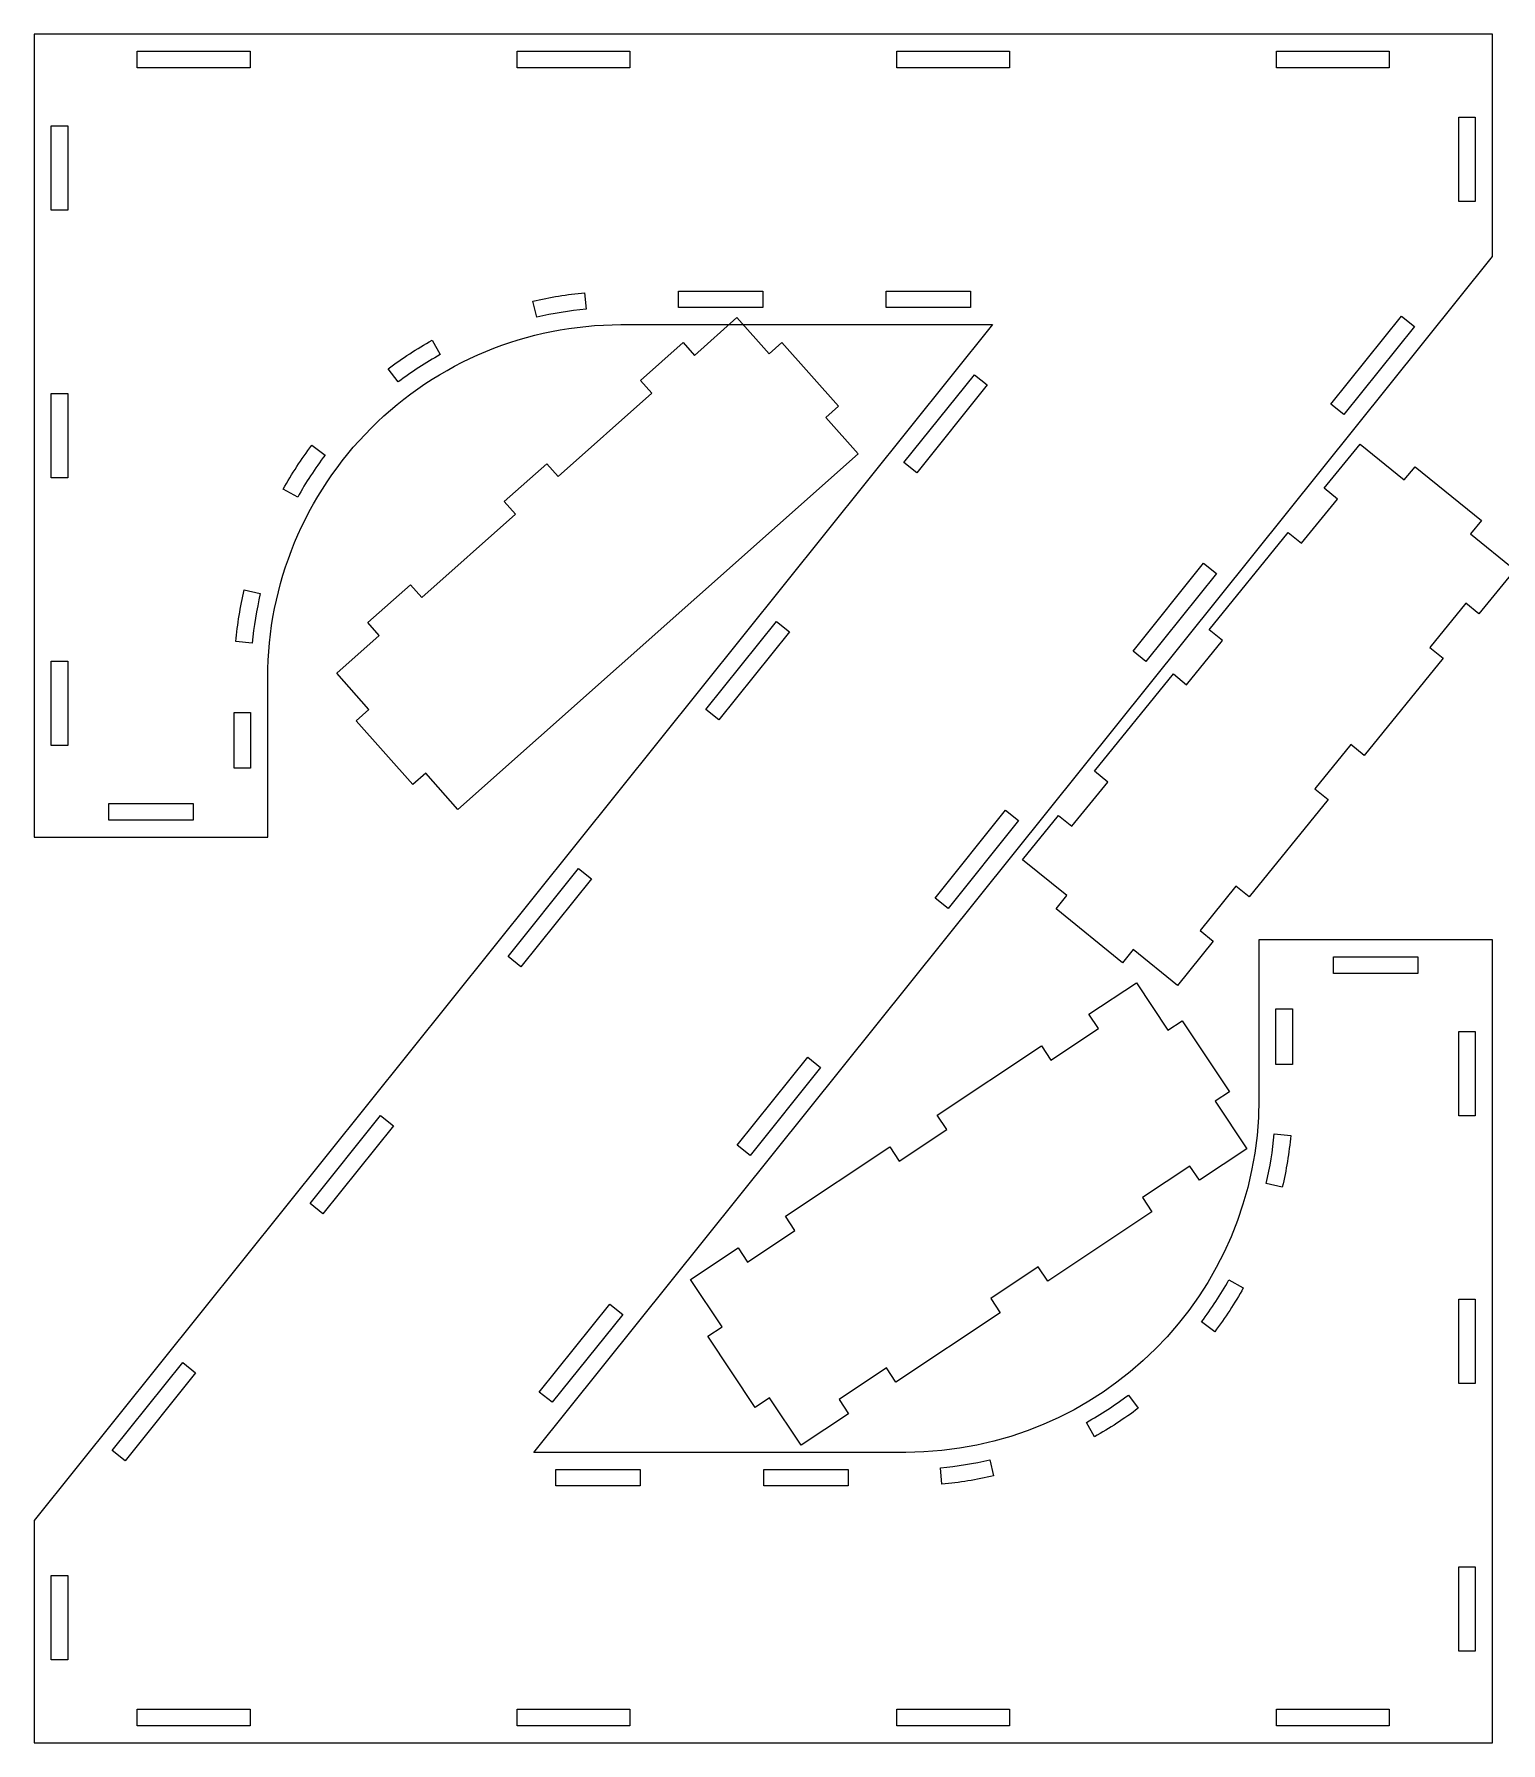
# Model space of a CAD drawing. Header units: millimetres. Extents: x -361 to 361, y -645 to 645.
# Drawn here: x -360.6 to -103.1, y -439 to -139 of the extents above; entities that cross this region are included whole.
import ezdxf

# ---------------------------------------------------------------- set-up
doc = ezdxf.new("R2010")
doc.units = ezdxf.units.MM
doc.header["$MEASUREMENT"] = 0
doc.layers.add('Camada 1', color=7, linetype='Continuous')

msp = doc.modelspace()

# ---------------------------------------------------------------- linework, layer by layer
at = {"layer": 'Camada 1', "color": 250, "lineweight": 20}
for points, knots in [([(-272.804, -388.0233), (-272.804, -388.0233), (-207.55, -388.0233), (-207.55, -388.0233), (-207.55, -388.0233), (-173.3076, -388.0233), (-145.55, -360.2661), (-145.55, -326.0236), (-145.55, -326.0236), (-145.55, -326.0236), (-145.55, -298.0233), (-145.55, -298.0233), (-145.55, -298.0233), (-145.55, -298.0233), (-104.55, -298.0233), (-104.55, -298.0233), (-104.55, -298.0233), (-104.55, -298.0233), (-104.55, -439.0233), (-104.55, -439.0233), (-104.55, -439.0233), (-104.55, -439.0233), (-360.55, -439.0233), (-360.55, -439.0233), (-360.55, -439.0233), (-360.55, -439.0233), (-360.55, -399.9695), (-360.55, -399.9695), (-360.55, -399.9695), (-360.55, -399.9695), (-192.296, -190.0233), (-192.296, -190.0233), (-192.296, -190.0233), (-192.296, -190.0233), (-257.55, -190.0233), (-257.55, -190.0233), (-257.55, -190.0233), (-273.9926, -190.0233), (-289.7639, -196.5561), (-301.3906, -208.1827), (-301.3906, -208.1827), (-313.0172, -219.8094), (-319.55, -235.5807), (-319.55, -252.0233), (-319.55, -252.0233), (-319.55, -252.0233), (-319.55, -280.0233), (-319.55, -280.0233), (-319.55, -280.0233), (-319.55, -280.0233), (-360.55, -280.0233), (-360.55, -280.0233), (-360.55, -280.0233), (-360.55, -280.0233), (-360.55, -139.0233), (-360.55, -139.0233), (-360.55, -139.0233), (-360.55, -139.0233), (-104.55, -139.0233), (-104.55, -139.0233), (-104.55, -139.0233), (-104.55, -139.0233), (-104.55, -178.0771), (-104.55, -178.0771), (-104.55, -178.0771), (-104.55, -178.0771), (-272.804, -388.0233), (-272.804, -388.0233)], [0, 0, 0, 0, 0.05555556, 0.05555556, 0.05555556, 0.05555556, 0.11111111, 0.11111111, 0.11111111, 0.11111111, 0.16666667, 0.16666667, 0.16666667, 0.16666667, 0.22222222, 0.22222222, 0.22222222, 0.22222222, 0.27777778, 0.27777778, 0.27777778, 0.27777778, 0.33333333, 0.33333333, 0.33333333, 0.33333333, 0.38888889, 0.38888889, 0.38888889, 0.38888889, 0.44444444, 0.44444444, 0.44444444, 0.44444444, 0.5, 0.5, 0.5, 0.5, 0.55555556, 0.55555556, 0.55555556, 0.55555556, 0.61111111, 0.61111111, 0.61111111, 0.61111111, 0.66666667, 0.66666667, 0.66666667, 0.66666667, 0.72222222, 0.72222222, 0.72222222, 0.72222222, 0.77777778, 0.77777778, 0.77777778, 0.77777778, 0.83333333, 0.83333333, 0.83333333, 0.83333333, 0.88888889, 0.88888889, 0.88888889, 0.88888889, 1, 1, 1, 1]), ([(-342.45, -142.0233), (-342.45, -142.0233), (-342.45, -144.9233), (-342.45, -144.9233), (-342.45, -144.9233), (-342.45, -144.9233), (-322.65, -144.9233), (-322.65, -144.9233), (-322.65, -144.9233), (-322.65, -144.9233), (-322.65, -142.0233), (-322.65, -142.0233), (-322.65, -142.0233), (-322.65, -142.0233), (-342.45, -142.0233), (-342.45, -142.0233)], [0, 0, 0, 0, 0.2, 0.2, 0.2, 0.2, 0.4, 0.4, 0.4, 0.4, 0.6, 0.6, 0.6, 0.6, 1, 1, 1, 1]), ([(-275.7833, -142.0233), (-275.7833, -142.0233), (-275.7833, -144.9233), (-275.7833, -144.9233), (-275.7833, -144.9233), (-275.7833, -144.9233), (-255.9833, -144.9233), (-255.9833, -144.9233), (-255.9833, -144.9233), (-255.9833, -144.9233), (-255.9833, -142.0233), (-255.9833, -142.0233), (-255.9833, -142.0233), (-255.9833, -142.0233), (-275.7833, -142.0233), (-275.7833, -142.0233)], [0, 0, 0, 0, 0.2, 0.2, 0.2, 0.2, 0.4, 0.4, 0.4, 0.4, 0.6, 0.6, 0.6, 0.6, 1, 1, 1, 1]), ([(-209.1167, -142.0233), (-209.1167, -142.0233), (-209.1167, -144.9233), (-209.1167, -144.9233), (-209.1167, -144.9233), (-209.1167, -144.9233), (-189.3167, -144.9233), (-189.3167, -144.9233), (-189.3167, -144.9233), (-189.3167, -144.9233), (-189.3167, -142.0233), (-189.3167, -142.0233), (-189.3167, -142.0233), (-189.3167, -142.0233), (-209.1167, -142.0233), (-209.1167, -142.0233)], [0, 0, 0, 0, 0.2, 0.2, 0.2, 0.2, 0.4, 0.4, 0.4, 0.4, 0.6, 0.6, 0.6, 0.6, 1, 1, 1, 1]), ([(-142.45, -142.0233), (-142.45, -142.0233), (-142.45, -144.9233), (-142.45, -144.9233), (-142.45, -144.9233), (-142.45, -144.9233), (-122.65, -144.9233), (-122.65, -144.9233), (-122.65, -144.9233), (-122.65, -144.9233), (-122.65, -142.0233), (-122.65, -142.0233), (-122.65, -142.0233), (-122.65, -142.0233), (-142.45, -142.0233), (-142.45, -142.0233)], [0, 0, 0, 0, 0.2, 0.2, 0.2, 0.2, 0.4, 0.4, 0.4, 0.4, 0.6, 0.6, 0.6, 0.6, 1, 1, 1, 1]), ([(-357.55, -169.9233), (-357.55, -169.9233), (-354.65, -169.9233), (-354.65, -169.9233), (-354.65, -169.9233), (-354.65, -169.9233), (-354.65, -155.1233), (-354.65, -155.1233), (-354.65, -155.1233), (-354.65, -155.1233), (-357.55, -155.1233), (-357.55, -155.1233), (-357.55, -155.1233), (-357.55, -155.1233), (-357.55, -169.9233), (-357.55, -169.9233)], [0, 0, 0, 0, 0.2, 0.2, 0.2, 0.2, 0.4, 0.4, 0.4, 0.4, 0.6, 0.6, 0.6, 0.6, 1, 1, 1, 1]), ([(-107.55, -153.6233), (-107.55, -153.6233), (-110.45, -153.6233), (-110.45, -153.6233), (-110.45, -153.6233), (-110.45, -153.6233), (-110.45, -168.4233), (-110.45, -168.4233), (-110.45, -168.4233), (-110.45, -168.4233), (-107.55, -168.4233), (-107.55, -168.4233), (-107.55, -168.4233), (-107.55, -168.4233), (-107.55, -153.6233), (-107.55, -153.6233)], [0, 0, 0, 0, 0.2, 0.2, 0.2, 0.2, 0.4, 0.4, 0.4, 0.4, 0.6, 0.6, 0.6, 0.6, 1, 1, 1, 1]), ([(-272.9927, -185.9027), (-272.9927, -185.9027), (-272.3288, -188.7266), (-272.3288, -188.7266), (-272.3288, -188.7266), (-269.4798, -188.0614), (-266.5783, -187.5871), (-263.6431, -187.3105), (-263.6431, -187.3105), (-263.6431, -187.3105), (-263.9105, -184.4219), (-263.9105, -184.4219), (-263.9105, -184.4219), (-266.967, -184.7094), (-270.0031, -185.2045), (-272.9927, -185.9027)], [0, 0, 0, 0, 0.2, 0.2, 0.2, 0.2, 0.4, 0.4, 0.4, 0.4, 0.6, 0.6, 0.6, 0.6, 1, 1, 1, 1]), ([(-232.65, -187.0233), (-232.65, -187.0233), (-232.65, -184.1233), (-232.65, -184.1233), (-232.65, -184.1233), (-232.65, -184.1233), (-247.45, -184.1233), (-247.45, -184.1233), (-247.45, -184.1233), (-247.45, -184.1233), (-247.45, -187.0233), (-247.45, -187.0233), (-247.45, -187.0233), (-247.45, -187.0233), (-232.65, -187.0233), (-232.65, -187.0233)], [0, 0, 0, 0, 0.2, 0.2, 0.2, 0.2, 0.4, 0.4, 0.4, 0.4, 0.6, 0.6, 0.6, 0.6, 1, 1, 1, 1]), ([(-196.1472, -187.0233), (-196.1472, -187.0233), (-196.1472, -184.1233), (-196.1472, -184.1233), (-196.1472, -184.1233), (-196.1472, -184.1233), (-210.9472, -184.1233), (-210.9472, -184.1233), (-210.9472, -184.1233), (-210.9472, -184.1233), (-210.9472, -187.0233), (-210.9472, -187.0233), (-210.9472, -187.0233), (-210.9472, -187.0233), (-196.1472, -187.0233), (-196.1472, -187.0233)], [0, 0, 0, 0, 0.2, 0.2, 0.2, 0.2, 0.4, 0.4, 0.4, 0.4, 0.6, 0.6, 0.6, 0.6, 1, 1, 1, 1]), ([(-231.5253, -195.1342), (-231.5253, -195.1342), (-237.172, -188.7809), (-237.172, -188.7809), (-237.172, -188.7809), (-237.172, -188.7809), (-244.6465, -195.4242), (-244.6465, -195.4242), (-244.6465, -195.4242), (-244.6465, -195.4242), (-246.6394, -193.1819), (-246.6394, -193.1819), (-246.6394, -193.1819), (-246.6394, -193.1819), (-254.1139, -199.8251), (-254.1139, -199.8251), (-254.1139, -199.8251), (-254.1139, -199.8251), (-252.1209, -202.0675), (-252.1209, -202.0675), (-252.1209, -202.0675), (-252.1209, -202.0675), (-268.5646, -216.6827), (-268.5646, -216.6827), (-268.5646, -216.6827), (-268.5646, -216.6827), (-270.5576, -214.4403), (-270.5576, -214.4403), (-270.5576, -214.4403), (-270.5576, -214.4403), (-278.032, -221.0836), (-278.032, -221.0836), (-278.032, -221.0836), (-278.032, -221.0836), (-276.039, -223.3259), (-276.039, -223.3259), (-276.039, -223.3259), (-276.039, -223.3259), (-292.4828, -237.9411), (-292.4828, -237.9411), (-292.4828, -237.9411), (-292.4828, -237.9411), (-294.4758, -235.6988), (-294.4758, -235.6988), (-294.4758, -235.6988), (-294.4758, -235.6988), (-301.9502, -242.342), (-301.9502, -242.342), (-301.9502, -242.342), (-301.9502, -242.342), (-299.9572, -244.5844), (-299.9572, -244.5844), (-299.9572, -244.5844), (-299.9572, -244.5844), (-307.4316, -251.2276), (-307.4316, -251.2276), (-307.4316, -251.2276), (-307.4316, -251.2276), (-301.7849, -257.5809), (-301.7849, -257.5809), (-301.7849, -257.5809), (-301.7849, -257.5809), (-304.0272, -259.5739), (-304.0272, -259.5739), (-304.0272, -259.5739), (-304.0272, -259.5739), (-294.0623, -270.7855), (-294.0623, -270.7855), (-294.0623, -270.7855), (-294.0623, -270.7855), (-291.82, -268.7925), (-291.82, -268.7925), (-291.82, -268.7925), (-291.82, -268.7925), (-286.1732, -275.1458), (-286.1732, -275.1458), (-286.1732, -275.1458), (-286.1732, -275.1458), (-215.9136, -212.6991), (-215.9136, -212.6991), (-215.9136, -212.6991), (-215.9136, -212.6991), (-221.5604, -206.3458), (-221.5604, -206.3458), (-221.5604, -206.3458), (-221.5604, -206.3458), (-219.318, -204.3529), (-219.318, -204.3529), (-219.318, -204.3529), (-219.318, -204.3529), (-229.2829, -193.1412), (-229.2829, -193.1412), (-229.2829, -193.1412), (-229.2829, -193.1412), (-231.5253, -195.1342), (-231.5253, -195.1342)], [0, 0, 0, 0, 0.04, 0.04, 0.04, 0.04, 0.08, 0.08, 0.08, 0.08, 0.12, 0.12, 0.12, 0.12, 0.16, 0.16, 0.16, 0.16, 0.2, 0.2, 0.2, 0.2, 0.24, 0.24, 0.24, 0.24, 0.28, 0.28, 0.28, 0.28, 0.32, 0.32, 0.32, 0.32, 0.36, 0.36, 0.36, 0.36, 0.4, 0.4, 0.4, 0.4, 0.44, 0.44, 0.44, 0.44, 0.48, 0.48, 0.48, 0.48, 0.52, 0.52, 0.52, 0.52, 0.56, 0.56, 0.56, 0.56, 0.6, 0.6, 0.6, 0.6, 0.64, 0.64, 0.64, 0.64, 0.68, 0.68, 0.68, 0.68, 0.72, 0.72, 0.72, 0.72, 0.76, 0.76, 0.76, 0.76, 0.8, 0.8, 0.8, 0.8, 0.84, 0.84, 0.84, 0.84, 0.88, 0.88, 0.88, 0.88, 0.92, 0.92, 0.92, 0.92, 1, 1, 1, 1]), ([(-118.2438, -190.367), (-118.2438, -190.367), (-120.5067, -188.5534), (-120.5067, -188.5534), (-120.5067, -188.5534), (-120.5067, -188.5534), (-132.889, -204.0039), (-132.889, -204.0039), (-132.889, -204.0039), (-132.889, -204.0039), (-130.6261, -205.8174), (-130.6261, -205.8174), (-130.6261, -205.8174), (-130.6261, -205.8174), (-118.2438, -190.367), (-118.2438, -190.367)], [0, 0, 0, 0, 0.2, 0.2, 0.2, 0.2, 0.4, 0.4, 0.4, 0.4, 0.6, 0.6, 0.6, 0.6, 1, 1, 1, 1]), ([(-289.2655, -195.2871), (-289.2655, -195.2871), (-290.6772, -192.7527), (-290.6772, -192.7527), (-290.6772, -192.7527), (-293.3569, -194.2505), (-295.9343, -195.9299), (-298.387, -197.7762), (-298.387, -197.7762), (-298.387, -197.7762), (-296.6389, -200.0912), (-296.6389, -200.0912), (-296.6389, -200.0912), (-294.2852, -198.3199), (-291.8214, -196.7155), (-289.2655, -195.2871)], [0, 0, 0, 0, 0.2, 0.2, 0.2, 0.2, 0.4, 0.4, 0.4, 0.4, 0.6, 0.6, 0.6, 0.6, 1, 1, 1, 1]), ([(-207.8725, -214.2567), (-207.8725, -214.2567), (-205.6096, -216.0703), (-205.6096, -216.0703), (-205.6096, -216.0703), (-205.6096, -216.0703), (-193.2273, -200.6199), (-193.2273, -200.6199), (-193.2273, -200.6199), (-193.2273, -200.6199), (-195.4902, -198.8063), (-195.4902, -198.8063), (-195.4902, -198.8063), (-195.4902, -198.8063), (-207.8725, -214.2567), (-207.8725, -214.2567)], [0, 0, 0, 0, 0.2, 0.2, 0.2, 0.2, 0.4, 0.4, 0.4, 0.4, 0.6, 0.6, 0.6, 0.6, 1, 1, 1, 1]), ([(-357.55, -216.9233), (-357.55, -216.9233), (-354.65, -216.9233), (-354.65, -216.9233), (-354.65, -216.9233), (-354.65, -216.9233), (-354.65, -202.1233), (-354.65, -202.1233), (-354.65, -202.1233), (-354.65, -202.1233), (-357.55, -202.1233), (-357.55, -202.1233), (-357.55, -202.1233), (-357.55, -202.1233), (-357.55, -216.9233), (-357.55, -216.9233)], [0, 0, 0, 0, 0.2, 0.2, 0.2, 0.2, 0.4, 0.4, 0.4, 0.4, 0.6, 0.6, 0.6, 0.6, 1, 1, 1, 1]), ([(-309.4821, -212.9344), (-309.4821, -212.9344), (-311.7971, -211.1863), (-311.7971, -211.1863), (-311.7971, -211.1863), (-313.6434, -213.639), (-315.3228, -216.2164), (-316.8206, -218.8961), (-316.8206, -218.8961), (-316.8206, -218.8961), (-314.2862, -220.3078), (-314.2862, -220.3078), (-314.2862, -220.3078), (-312.8575, -217.752), (-311.2537, -215.288), (-309.4821, -212.9344)], [0, 0, 0, 0, 0.2, 0.2, 0.2, 0.2, 0.4, 0.4, 0.4, 0.4, 0.6, 0.6, 0.6, 0.6, 1, 1, 1, 1]), ([(-127.0743, -265.6572), (-127.0743, -265.6572), (-113.2078, -248.5774), (-113.2078, -248.5774), (-113.2078, -248.5774), (-113.2078, -248.5774), (-115.5368, -246.6865), (-115.5368, -246.6865), (-115.5368, -246.6865), (-115.5368, -246.6865), (-109.2338, -238.923), (-109.2338, -238.923), (-109.2338, -238.923), (-109.2338, -238.923), (-106.9048, -240.8139), (-106.9048, -240.8139), (-106.9048, -240.8139), (-106.9048, -240.8139), (-100.6018, -233.0504), (-100.6018, -233.0504), (-100.6018, -233.0504), (-100.6018, -233.0504), (-108.3653, -226.7474), (-108.3653, -226.7474), (-108.3653, -226.7474), (-108.3653, -226.7474), (-106.4744, -224.4183), (-106.4744, -224.4183), (-106.4744, -224.4183), (-106.4744, -224.4183), (-118.1197, -214.9638), (-118.1197, -214.9638), (-118.1197, -214.9638), (-118.1197, -214.9638), (-120.0106, -217.2929), (-120.0106, -217.2929), (-120.0106, -217.2929), (-120.0106, -217.2929), (-127.7741, -210.9899), (-127.7741, -210.9899), (-127.7741, -210.9899), (-127.7741, -210.9899), (-134.0771, -218.7534), (-134.0771, -218.7534), (-134.0771, -218.7534), (-134.0771, -218.7534), (-131.748, -220.6443), (-131.748, -220.6443), (-131.748, -220.6443), (-131.748, -220.6443), (-138.051, -228.4078), (-138.051, -228.4078), (-138.051, -228.4078), (-138.051, -228.4078), (-140.3801, -226.517), (-140.3801, -226.517), (-140.3801, -226.517), (-140.3801, -226.517), (-154.2467, -243.5967), (-154.2467, -243.5967), (-154.2467, -243.5967), (-154.2467, -243.5967), (-151.9176, -245.4876), (-151.9176, -245.4876), (-151.9176, -245.4876), (-151.9176, -245.4876), (-158.2206, -253.2511), (-158.2206, -253.2511), (-158.2206, -253.2511), (-158.2206, -253.2511), (-160.5497, -251.3602), (-160.5497, -251.3602), (-160.5497, -251.3602), (-160.5497, -251.3602), (-174.4162, -268.44), (-174.4162, -268.44), (-174.4162, -268.44), (-174.4162, -268.44), (-172.0872, -270.3309), (-172.0872, -270.3309), (-172.0872, -270.3309), (-172.0872, -270.3309), (-178.3902, -278.0944), (-178.3902, -278.0944), (-178.3902, -278.0944), (-178.3902, -278.0944), (-180.7192, -276.2035), (-180.7192, -276.2035), (-180.7192, -276.2035), (-180.7192, -276.2035), (-187.0222, -283.967), (-187.0222, -283.967), (-187.0222, -283.967), (-187.0222, -283.967), (-179.2587, -290.27), (-179.2587, -290.27), (-179.2587, -290.27), (-179.2587, -290.27), (-181.1496, -292.5991), (-181.1496, -292.5991), (-181.1496, -292.5991), (-181.1496, -292.5991), (-169.5043, -302.0536), (-169.5043, -302.0536), (-169.5043, -302.0536), (-169.5043, -302.0536), (-167.6134, -299.7245), (-167.6134, -299.7245), (-167.6134, -299.7245), (-167.6134, -299.7245), (-159.8499, -306.0275), (-159.8499, -306.0275), (-159.8499, -306.0275), (-159.8499, -306.0275), (-153.5469, -298.264), (-153.5469, -298.264), (-153.5469, -298.264), (-153.5469, -298.264), (-155.876, -296.3731), (-155.876, -296.3731), (-155.876, -296.3731), (-155.876, -296.3731), (-149.573, -288.6096), (-149.573, -288.6096), (-149.573, -288.6096), (-149.573, -288.6096), (-147.2439, -290.5004), (-147.2439, -290.5004), (-147.2439, -290.5004), (-147.2439, -290.5004), (-133.3773, -273.4207), (-133.3773, -273.4207), (-133.3773, -273.4207), (-133.3773, -273.4207), (-135.7064, -271.5298), (-135.7064, -271.5298), (-135.7064, -271.5298), (-135.7064, -271.5298), (-129.4034, -263.7663), (-129.4034, -263.7663), (-129.4034, -263.7663), (-129.4034, -263.7663), (-127.0743, -265.6572), (-127.0743, -265.6572)], [0, 0, 0, 0, 0.02702703, 0.02702703, 0.02702703, 0.02702703, 0.05405405, 0.05405405, 0.05405405, 0.05405405, 0.08108108, 0.08108108, 0.08108108, 0.08108108, 0.10810811, 0.10810811, 0.10810811, 0.10810811, 0.13513514, 0.13513514, 0.13513514, 0.13513514, 0.16216216, 0.16216216, 0.16216216, 0.16216216, 0.18918919, 0.18918919, 0.18918919, 0.18918919, 0.21621622, 0.21621622, 0.21621622, 0.21621622, 0.24324324, 0.24324324, 0.24324324, 0.24324324, 0.27027027, 0.27027027, 0.27027027, 0.27027027, 0.2972973, 0.2972973, 0.2972973, 0.2972973, 0.32432432, 0.32432432, 0.32432432, 0.32432432, 0.35135135, 0.35135135, 0.35135135, 0.35135135, 0.37837838, 0.37837838, 0.37837838, 0.37837838, 0.40540541, 0.40540541, 0.40540541, 0.40540541, 0.43243243, 0.43243243, 0.43243243, 0.43243243, 0.45945946, 0.45945946, 0.45945946, 0.45945946, 0.48648649, 0.48648649, 0.48648649, 0.48648649, 0.51351351, 0.51351351, 0.51351351, 0.51351351, 0.54054054, 0.54054054, 0.54054054, 0.54054054, 0.56756757, 0.56756757, 0.56756757, 0.56756757, 0.59459459, 0.59459459, 0.59459459, 0.59459459, 0.62162162, 0.62162162, 0.62162162, 0.62162162, 0.64864865, 0.64864865, 0.64864865, 0.64864865, 0.67567568, 0.67567568, 0.67567568, 0.67567568, 0.7027027, 0.7027027, 0.7027027, 0.7027027, 0.72972973, 0.72972973, 0.72972973, 0.72972973, 0.75675676, 0.75675676, 0.75675676, 0.75675676, 0.78378378, 0.78378378, 0.78378378, 0.78378378, 0.81081081, 0.81081081, 0.81081081, 0.81081081, 0.83783784, 0.83783784, 0.83783784, 0.83783784, 0.86486486, 0.86486486, 0.86486486, 0.86486486, 0.89189189, 0.89189189, 0.89189189, 0.89189189, 0.91891892, 0.91891892, 0.91891892, 0.91891892, 0.94594595, 0.94594595, 0.94594595, 0.94594595, 1, 1, 1, 1]), ([(-152.9897, -233.7227), (-152.9897, -233.7227), (-155.2527, -231.9091), (-155.2527, -231.9091), (-155.2527, -231.9091), (-155.2527, -231.9091), (-167.6349, -247.3596), (-167.6349, -247.3596), (-167.6349, -247.3596), (-167.6349, -247.3596), (-165.372, -249.1731), (-165.372, -249.1731), (-165.372, -249.1731), (-165.372, -249.1731), (-152.9897, -233.7227), (-152.9897, -233.7227)], [0, 0, 0, 0, 0.2, 0.2, 0.2, 0.2, 0.4, 0.4, 0.4, 0.4, 0.6, 0.6, 0.6, 0.6, 1, 1, 1, 1]), ([(-320.8467, -237.2445), (-320.8467, -237.2445), (-323.6706, -236.5806), (-323.6706, -236.5806), (-323.6706, -236.5806), (-324.3688, -239.5702), (-324.8639, -242.6063), (-325.1514, -245.6628), (-325.1514, -245.6628), (-325.1514, -245.6628), (-322.2628, -245.9302), (-322.2628, -245.9302), (-322.2628, -245.9302), (-321.9863, -242.995), (-321.5121, -240.0935), (-320.8467, -237.2445)], [0, 0, 0, 0, 0.2, 0.2, 0.2, 0.2, 0.4, 0.4, 0.4, 0.4, 0.6, 0.6, 0.6, 0.6, 1, 1, 1, 1]), ([(-242.6185, -257.6125), (-242.6185, -257.6125), (-240.3555, -259.4261), (-240.3555, -259.4261), (-240.3555, -259.4261), (-240.3555, -259.4261), (-227.9732, -243.9756), (-227.9732, -243.9756), (-227.9732, -243.9756), (-227.9732, -243.9756), (-230.2362, -242.162), (-230.2362, -242.162), (-230.2362, -242.162), (-230.2362, -242.162), (-242.6185, -257.6125), (-242.6185, -257.6125)], [0, 0, 0, 0, 0.2, 0.2, 0.2, 0.2, 0.4, 0.4, 0.4, 0.4, 0.6, 0.6, 0.6, 0.6, 1, 1, 1, 1]), ([(-357.55, -263.9233), (-357.55, -263.9233), (-354.65, -263.9233), (-354.65, -263.9233), (-354.65, -263.9233), (-354.65, -263.9233), (-354.65, -249.1233), (-354.65, -249.1233), (-354.65, -249.1233), (-354.65, -249.1233), (-357.55, -249.1233), (-357.55, -249.1233), (-357.55, -249.1233), (-357.55, -249.1233), (-357.55, -263.9233), (-357.55, -263.9233)], [0, 0, 0, 0, 0.2, 0.2, 0.2, 0.2, 0.4, 0.4, 0.4, 0.4, 0.6, 0.6, 0.6, 0.6, 1, 1, 1, 1]), ([(-322.55, -258.1233), (-322.55, -258.1233), (-325.45, -258.1233), (-325.45, -258.1233), (-325.45, -258.1233), (-325.45, -258.1233), (-325.45, -267.9233), (-325.45, -267.9233), (-325.45, -267.9233), (-325.45, -267.9233), (-322.55, -267.9233), (-322.55, -267.9233), (-322.55, -267.9233), (-322.55, -267.9233), (-322.55, -258.1233), (-322.55, -258.1233)], [0, 0, 0, 0, 0.2, 0.2, 0.2, 0.2, 0.4, 0.4, 0.4, 0.4, 0.6, 0.6, 0.6, 0.6, 1, 1, 1, 1]), ([(-332.65, -277.0233), (-332.65, -277.0233), (-332.65, -274.1233), (-332.65, -274.1233), (-332.65, -274.1233), (-332.65, -274.1233), (-347.45, -274.1233), (-347.45, -274.1233), (-347.45, -274.1233), (-347.45, -274.1233), (-347.45, -277.0233), (-347.45, -277.0233), (-347.45, -277.0233), (-347.45, -277.0233), (-332.65, -277.0233), (-332.65, -277.0233)], [0, 0, 0, 0, 0.2, 0.2, 0.2, 0.2, 0.4, 0.4, 0.4, 0.4, 0.6, 0.6, 0.6, 0.6, 1, 1, 1, 1]), ([(-187.7356, -277.0784), (-187.7356, -277.0784), (-189.9986, -275.2648), (-189.9986, -275.2648), (-189.9986, -275.2648), (-189.9986, -275.2648), (-202.3809, -290.7153), (-202.3809, -290.7153), (-202.3809, -290.7153), (-202.3809, -290.7153), (-200.1179, -292.5289), (-200.1179, -292.5289), (-200.1179, -292.5289), (-200.1179, -292.5289), (-187.7356, -277.0784), (-187.7356, -277.0784)], [0, 0, 0, 0, 0.2, 0.2, 0.2, 0.2, 0.4, 0.4, 0.4, 0.4, 0.6, 0.6, 0.6, 0.6, 1, 1, 1, 1]), ([(-277.3644, -300.9682), (-277.3644, -300.9682), (-275.1014, -302.7818), (-275.1014, -302.7818), (-275.1014, -302.7818), (-275.1014, -302.7818), (-262.7191, -287.3313), (-262.7191, -287.3313), (-262.7191, -287.3313), (-262.7191, -287.3313), (-264.9821, -285.5177), (-264.9821, -285.5177), (-264.9821, -285.5177), (-264.9821, -285.5177), (-277.3644, -300.9682), (-277.3644, -300.9682)], [0, 0, 0, 0, 0.2, 0.2, 0.2, 0.2, 0.4, 0.4, 0.4, 0.4, 0.6, 0.6, 0.6, 0.6, 1, 1, 1, 1]), ([(-132.45, -301.0233), (-132.45, -301.0233), (-132.45, -303.9233), (-132.45, -303.9233), (-132.45, -303.9233), (-132.45, -303.9233), (-117.65, -303.9233), (-117.65, -303.9233), (-117.65, -303.9233), (-117.65, -303.9233), (-117.65, -301.0233), (-117.65, -301.0233), (-117.65, -301.0233), (-117.65, -301.0233), (-132.45, -301.0233), (-132.45, -301.0233)], [0, 0, 0, 0, 0.2, 0.2, 0.2, 0.2, 0.4, 0.4, 0.4, 0.4, 0.6, 0.6, 0.6, 0.6, 1, 1, 1, 1]), ([(-182.6217, -357.9759), (-182.6217, -357.9759), (-164.3074, -345.7863), (-164.3074, -345.7863), (-164.3074, -345.7863), (-164.3074, -345.7863), (-165.9696, -343.2889), (-165.9696, -343.2889), (-165.9696, -343.2889), (-165.9696, -343.2889), (-157.6449, -337.7482), (-157.6449, -337.7482), (-157.6449, -337.7482), (-157.6449, -337.7482), (-155.9827, -340.2456), (-155.9827, -340.2456), (-155.9827, -340.2456), (-155.9827, -340.2456), (-147.658, -334.7049), (-147.658, -334.7049), (-147.658, -334.7049), (-147.658, -334.7049), (-153.1987, -326.3802), (-153.1987, -326.3802), (-153.1987, -326.3802), (-153.1987, -326.3802), (-150.7013, -324.718), (-150.7013, -324.718), (-150.7013, -324.718), (-150.7013, -324.718), (-159.0124, -312.2309), (-159.0124, -312.2309), (-159.0124, -312.2309), (-159.0124, -312.2309), (-161.5098, -313.8932), (-161.5098, -313.8932), (-161.5098, -313.8932), (-161.5098, -313.8932), (-167.0506, -305.5685), (-167.0506, -305.5685), (-167.0506, -305.5685), (-167.0506, -305.5685), (-175.3753, -311.1092), (-175.3753, -311.1092), (-175.3753, -311.1092), (-175.3753, -311.1092), (-173.713, -313.6066), (-173.713, -313.6066), (-173.713, -313.6066), (-173.713, -313.6066), (-182.0377, -319.1473), (-182.0377, -319.1473), (-182.0377, -319.1473), (-182.0377, -319.1473), (-183.6999, -316.6499), (-183.6999, -316.6499), (-183.6999, -316.6499), (-183.6999, -316.6499), (-202.0142, -328.8395), (-202.0142, -328.8395), (-202.0142, -328.8395), (-202.0142, -328.8395), (-200.352, -331.3369), (-200.352, -331.3369), (-200.352, -331.3369), (-200.352, -331.3369), (-208.6767, -336.8777), (-208.6767, -336.8777), (-208.6767, -336.8777), (-208.6767, -336.8777), (-210.3389, -334.3803), (-210.3389, -334.3803), (-210.3389, -334.3803), (-210.3389, -334.3803), (-228.6532, -346.5699), (-228.6532, -346.5699), (-228.6532, -346.5699), (-228.6532, -346.5699), (-226.991, -349.0673), (-226.991, -349.0673), (-226.991, -349.0673), (-226.991, -349.0673), (-235.3157, -354.608), (-235.3157, -354.608), (-235.3157, -354.608), (-235.3157, -354.608), (-236.9779, -352.1106), (-236.9779, -352.1106), (-236.9779, -352.1106), (-236.9779, -352.1106), (-245.3026, -357.6513), (-245.3026, -357.6513), (-245.3026, -357.6513), (-245.3026, -357.6513), (-239.7619, -365.976), (-239.7619, -365.976), (-239.7619, -365.976), (-239.7619, -365.976), (-242.2593, -367.6382), (-242.2593, -367.6382), (-242.2593, -367.6382), (-242.2593, -367.6382), (-233.9482, -380.1253), (-233.9482, -380.1253), (-233.9482, -380.1253), (-233.9482, -380.1253), (-231.4508, -378.463), (-231.4508, -378.463), (-231.4508, -378.463), (-231.4508, -378.463), (-225.91, -386.7877), (-225.91, -386.7877), (-225.91, -386.7877), (-225.91, -386.7877), (-217.5853, -381.247), (-217.5853, -381.247), (-217.5853, -381.247), (-217.5853, -381.247), (-219.2476, -378.7496), (-219.2476, -378.7496), (-219.2476, -378.7496), (-219.2476, -378.7496), (-210.9229, -373.2089), (-210.9229, -373.2089), (-210.9229, -373.2089), (-210.9229, -373.2089), (-209.2607, -375.7063), (-209.2607, -375.7063), (-209.2607, -375.7063), (-209.2607, -375.7063), (-190.9464, -363.5167), (-190.9464, -363.5167), (-190.9464, -363.5167), (-190.9464, -363.5167), (-192.6086, -361.0193), (-192.6086, -361.0193), (-192.6086, -361.0193), (-192.6086, -361.0193), (-184.2839, -355.4785), (-184.2839, -355.4785), (-184.2839, -355.4785), (-184.2839, -355.4785), (-182.6217, -357.9759), (-182.6217, -357.9759)], [0, 0, 0, 0, 0.02702703, 0.02702703, 0.02702703, 0.02702703, 0.05405405, 0.05405405, 0.05405405, 0.05405405, 0.08108108, 0.08108108, 0.08108108, 0.08108108, 0.10810811, 0.10810811, 0.10810811, 0.10810811, 0.13513514, 0.13513514, 0.13513514, 0.13513514, 0.16216216, 0.16216216, 0.16216216, 0.16216216, 0.18918919, 0.18918919, 0.18918919, 0.18918919, 0.21621622, 0.21621622, 0.21621622, 0.21621622, 0.24324324, 0.24324324, 0.24324324, 0.24324324, 0.27027027, 0.27027027, 0.27027027, 0.27027027, 0.2972973, 0.2972973, 0.2972973, 0.2972973, 0.32432432, 0.32432432, 0.32432432, 0.32432432, 0.35135135, 0.35135135, 0.35135135, 0.35135135, 0.37837838, 0.37837838, 0.37837838, 0.37837838, 0.40540541, 0.40540541, 0.40540541, 0.40540541, 0.43243243, 0.43243243, 0.43243243, 0.43243243, 0.45945946, 0.45945946, 0.45945946, 0.45945946, 0.48648649, 0.48648649, 0.48648649, 0.48648649, 0.51351351, 0.51351351, 0.51351351, 0.51351351, 0.54054054, 0.54054054, 0.54054054, 0.54054054, 0.56756757, 0.56756757, 0.56756757, 0.56756757, 0.59459459, 0.59459459, 0.59459459, 0.59459459, 0.62162162, 0.62162162, 0.62162162, 0.62162162, 0.64864865, 0.64864865, 0.64864865, 0.64864865, 0.67567568, 0.67567568, 0.67567568, 0.67567568, 0.7027027, 0.7027027, 0.7027027, 0.7027027, 0.72972973, 0.72972973, 0.72972973, 0.72972973, 0.75675676, 0.75675676, 0.75675676, 0.75675676, 0.78378378, 0.78378378, 0.78378378, 0.78378378, 0.81081081, 0.81081081, 0.81081081, 0.81081081, 0.83783784, 0.83783784, 0.83783784, 0.83783784, 0.86486486, 0.86486486, 0.86486486, 0.86486486, 0.89189189, 0.89189189, 0.89189189, 0.89189189, 0.91891892, 0.91891892, 0.91891892, 0.91891892, 0.94594595, 0.94594595, 0.94594595, 0.94594595, 1, 1, 1, 1]), ([(-142.55, -319.9233), (-142.55, -319.9233), (-139.65, -319.9233), (-139.65, -319.9233), (-139.65, -319.9233), (-139.65, -319.9233), (-139.65, -310.1233), (-139.65, -310.1233), (-139.65, -310.1233), (-139.65, -310.1233), (-142.55, -310.1233), (-142.55, -310.1233), (-142.55, -310.1233), (-142.55, -310.1233), (-142.55, -319.9233), (-142.55, -319.9233)], [0, 0, 0, 0, 0.2, 0.2, 0.2, 0.2, 0.4, 0.4, 0.4, 0.4, 0.6, 0.6, 0.6, 0.6, 1, 1, 1, 1]), ([(-107.55, -314.1233), (-107.55, -314.1233), (-110.45, -314.1233), (-110.45, -314.1233), (-110.45, -314.1233), (-110.45, -314.1233), (-110.45, -328.9233), (-110.45, -328.9233), (-110.45, -328.9233), (-110.45, -328.9233), (-107.55, -328.9233), (-107.55, -328.9233), (-107.55, -328.9233), (-107.55, -328.9233), (-107.55, -314.1233), (-107.55, -314.1233)], [0, 0, 0, 0, 0.2, 0.2, 0.2, 0.2, 0.4, 0.4, 0.4, 0.4, 0.6, 0.6, 0.6, 0.6, 1, 1, 1, 1]), ([(-222.4815, -320.4341), (-222.4815, -320.4341), (-224.7445, -318.6205), (-224.7445, -318.6205), (-224.7445, -318.6205), (-224.7445, -318.6205), (-237.1268, -334.071), (-237.1268, -334.071), (-237.1268, -334.071), (-237.1268, -334.071), (-234.8638, -335.8846), (-234.8638, -335.8846), (-234.8638, -335.8846), (-234.8638, -335.8846), (-222.4815, -320.4341), (-222.4815, -320.4341)], [0, 0, 0, 0, 0.2, 0.2, 0.2, 0.2, 0.4, 0.4, 0.4, 0.4, 0.6, 0.6, 0.6, 0.6, 1, 1, 1, 1]), ([(-312.1103, -344.3239), (-312.1103, -344.3239), (-309.8473, -346.1375), (-309.8473, -346.1375), (-309.8473, -346.1375), (-309.8473, -346.1375), (-297.4651, -330.687), (-297.4651, -330.687), (-297.4651, -330.687), (-297.4651, -330.687), (-299.728, -328.8735), (-299.728, -328.8735), (-299.728, -328.8735), (-299.728, -328.8735), (-312.1103, -344.3239), (-312.1103, -344.3239)], [0, 0, 0, 0, 0.2, 0.2, 0.2, 0.2, 0.4, 0.4, 0.4, 0.4, 0.6, 0.6, 0.6, 0.6, 1, 1, 1, 1]), ([(-144.2395, -340.8053), (-144.2395, -340.8053), (-141.4294, -341.466), (-141.4294, -341.466), (-141.4294, -341.466), (-140.7312, -338.4764), (-140.2361, -335.4403), (-139.9486, -332.3838), (-139.9486, -332.3838), (-139.9486, -332.3838), (-142.8365, -332.1165), (-142.8365, -332.1165), (-142.8365, -332.1165), (-143.1118, -335.0745), (-143.581, -337.976), (-144.2395, -340.8053)], [0, 0, 0, 0, 0.2, 0.2, 0.2, 0.2, 0.4, 0.4, 0.4, 0.4, 0.6, 0.6, 0.6, 0.6, 1, 1, 1, 1]), ([(-155.6162, -365.1134), (-155.6162, -365.1134), (-153.3029, -366.8603), (-153.3029, -366.8603), (-153.3029, -366.8603), (-151.4566, -364.4076), (-149.7772, -361.8302), (-148.2794, -359.1505), (-148.2794, -359.1505), (-148.2794, -359.1505), (-150.8069, -357.7427), (-150.8069, -357.7427), (-150.8069, -357.7427), (-152.2465, -360.3119), (-153.853, -362.7748), (-155.6162, -365.1134)], [0, 0, 0, 0, 0.2, 0.2, 0.2, 0.2, 0.4, 0.4, 0.4, 0.4, 0.6, 0.6, 0.6, 0.6, 1, 1, 1, 1]), ([(-257.2275, -363.7899), (-257.2275, -363.7899), (-259.4904, -361.9763), (-259.4904, -361.9763), (-259.4904, -361.9763), (-259.4904, -361.9763), (-271.8727, -377.4267), (-271.8727, -377.4267), (-271.8727, -377.4267), (-271.8727, -377.4267), (-269.6098, -379.2403), (-269.6098, -379.2403), (-269.6098, -379.2403), (-269.6098, -379.2403), (-257.2275, -363.7899), (-257.2275, -363.7899)], [0, 0, 0, 0, 0.2, 0.2, 0.2, 0.2, 0.4, 0.4, 0.4, 0.4, 0.6, 0.6, 0.6, 0.6, 1, 1, 1, 1]), ([(-107.55, -361.1233), (-107.55, -361.1233), (-110.45, -361.1233), (-110.45, -361.1233), (-110.45, -361.1233), (-110.45, -361.1233), (-110.45, -375.9233), (-110.45, -375.9233), (-110.45, -375.9233), (-110.45, -375.9233), (-107.55, -375.9233), (-107.55, -375.9233), (-107.55, -375.9233), (-107.55, -375.9233), (-107.55, -361.1233), (-107.55, -361.1233)], [0, 0, 0, 0, 0.2, 0.2, 0.2, 0.2, 0.4, 0.4, 0.4, 0.4, 0.6, 0.6, 0.6, 0.6, 1, 1, 1, 1]), ([(-346.8562, -387.6796), (-346.8562, -387.6796), (-344.5933, -389.4932), (-344.5933, -389.4932), (-344.5933, -389.4932), (-344.5933, -389.4932), (-332.211, -374.0427), (-332.211, -374.0427), (-332.211, -374.0427), (-332.211, -374.0427), (-334.4739, -372.2292), (-334.4739, -372.2292), (-334.4739, -372.2292), (-334.4739, -372.2292), (-346.8562, -387.6796), (-346.8562, -387.6796)], [0, 0, 0, 0, 0.2, 0.2, 0.2, 0.2, 0.4, 0.4, 0.4, 0.4, 0.6, 0.6, 0.6, 0.6, 1, 1, 1, 1]), ([(-175.8306, -382.7664), (-175.8306, -382.7664), (-174.4228, -385.2939), (-174.4228, -385.2939), (-174.4228, -385.2939), (-171.7431, -383.7961), (-169.1657, -382.1167), (-166.713, -380.2704), (-166.713, -380.2704), (-166.713, -380.2704), (-168.4599, -377.9571), (-168.4599, -377.9571), (-168.4599, -377.9571), (-170.7988, -379.7201), (-173.2612, -381.3271), (-175.8306, -382.7664)], [0, 0, 0, 0, 0.2, 0.2, 0.2, 0.2, 0.4, 0.4, 0.4, 0.4, 0.6, 0.6, 0.6, 0.6, 1, 1, 1, 1]), ([(-201.4568, -390.7368), (-201.4568, -390.7368), (-201.1895, -393.6247), (-201.1895, -393.6247), (-201.1895, -393.6247), (-198.133, -393.3372), (-195.0969, -392.8421), (-192.1073, -392.1439), (-192.1073, -392.1439), (-192.1073, -392.1439), (-192.768, -389.3339), (-192.768, -389.3339), (-192.768, -389.3339), (-195.5976, -389.9919), (-198.4988, -390.4618), (-201.4568, -390.7368)], [0, 0, 0, 0, 0.2, 0.2, 0.2, 0.2, 0.4, 0.4, 0.4, 0.4, 0.6, 0.6, 0.6, 0.6, 1, 1, 1, 1]), ([(-268.9528, -391.0233), (-268.9528, -391.0233), (-268.9528, -393.9233), (-268.9528, -393.9233), (-268.9528, -393.9233), (-268.9528, -393.9233), (-254.1528, -393.9233), (-254.1528, -393.9233), (-254.1528, -393.9233), (-254.1528, -393.9233), (-254.1528, -391.0233), (-254.1528, -391.0233), (-254.1528, -391.0233), (-254.1528, -391.0233), (-268.9528, -391.0233), (-268.9528, -391.0233)], [0, 0, 0, 0, 0.2, 0.2, 0.2, 0.2, 0.4, 0.4, 0.4, 0.4, 0.6, 0.6, 0.6, 0.6, 1, 1, 1, 1]), ([(-232.45, -391.0233), (-232.45, -391.0233), (-232.45, -393.9233), (-232.45, -393.9233), (-232.45, -393.9233), (-232.45, -393.9233), (-217.65, -393.9233), (-217.65, -393.9233), (-217.65, -393.9233), (-217.65, -393.9233), (-217.65, -391.0233), (-217.65, -391.0233), (-217.65, -391.0233), (-217.65, -391.0233), (-232.45, -391.0233), (-232.45, -391.0233)], [0, 0, 0, 0, 0.2, 0.2, 0.2, 0.2, 0.4, 0.4, 0.4, 0.4, 0.6, 0.6, 0.6, 0.6, 1, 1, 1, 1]), ([(-357.55, -424.4233), (-357.55, -424.4233), (-354.65, -424.4233), (-354.65, -424.4233), (-354.65, -424.4233), (-354.65, -424.4233), (-354.65, -409.6233), (-354.65, -409.6233), (-354.65, -409.6233), (-354.65, -409.6233), (-357.55, -409.6233), (-357.55, -409.6233), (-357.55, -409.6233), (-357.55, -409.6233), (-357.55, -424.4233), (-357.55, -424.4233)], [0, 0, 0, 0, 0.2, 0.2, 0.2, 0.2, 0.4, 0.4, 0.4, 0.4, 0.6, 0.6, 0.6, 0.6, 1, 1, 1, 1]), ([(-107.55, -408.1233), (-107.55, -408.1233), (-110.45, -408.1233), (-110.45, -408.1233), (-110.45, -408.1233), (-110.45, -408.1233), (-110.45, -422.9233), (-110.45, -422.9233), (-110.45, -422.9233), (-110.45, -422.9233), (-107.55, -422.9233), (-107.55, -422.9233), (-107.55, -422.9233), (-107.55, -422.9233), (-107.55, -408.1233), (-107.55, -408.1233)], [0, 0, 0, 0, 0.2, 0.2, 0.2, 0.2, 0.4, 0.4, 0.4, 0.4, 0.6, 0.6, 0.6, 0.6, 1, 1, 1, 1]), ([(-322.65, -436.0233), (-322.65, -436.0233), (-322.65, -433.1233), (-322.65, -433.1233), (-322.65, -433.1233), (-322.65, -433.1233), (-342.45, -433.1233), (-342.45, -433.1233), (-342.45, -433.1233), (-342.45, -433.1233), (-342.45, -436.0233), (-342.45, -436.0233), (-342.45, -436.0233), (-342.45, -436.0233), (-322.65, -436.0233), (-322.65, -436.0233)], [0, 0, 0, 0, 0.2, 0.2, 0.2, 0.2, 0.4, 0.4, 0.4, 0.4, 0.6, 0.6, 0.6, 0.6, 1, 1, 1, 1]), ([(-255.9833, -436.0233), (-255.9833, -436.0233), (-255.9833, -433.1233), (-255.9833, -433.1233), (-255.9833, -433.1233), (-255.9833, -433.1233), (-275.7833, -433.1233), (-275.7833, -433.1233), (-275.7833, -433.1233), (-275.7833, -433.1233), (-275.7833, -436.0233), (-275.7833, -436.0233), (-275.7833, -436.0233), (-275.7833, -436.0233), (-255.9833, -436.0233), (-255.9833, -436.0233)], [0, 0, 0, 0, 0.2, 0.2, 0.2, 0.2, 0.4, 0.4, 0.4, 0.4, 0.6, 0.6, 0.6, 0.6, 1, 1, 1, 1]), ([(-189.3167, -436.0233), (-189.3167, -436.0233), (-189.3167, -433.1233), (-189.3167, -433.1233), (-189.3167, -433.1233), (-189.3167, -433.1233), (-209.1167, -433.1233), (-209.1167, -433.1233), (-209.1167, -433.1233), (-209.1167, -433.1233), (-209.1167, -436.0233), (-209.1167, -436.0233), (-209.1167, -436.0233), (-209.1167, -436.0233), (-189.3167, -436.0233), (-189.3167, -436.0233)], [0, 0, 0, 0, 0.2, 0.2, 0.2, 0.2, 0.4, 0.4, 0.4, 0.4, 0.6, 0.6, 0.6, 0.6, 1, 1, 1, 1]), ([(-122.65, -436.0233), (-122.65, -436.0233), (-122.65, -433.1233), (-122.65, -433.1233), (-122.65, -433.1233), (-122.65, -433.1233), (-142.45, -433.1233), (-142.45, -433.1233), (-142.45, -433.1233), (-142.45, -433.1233), (-142.45, -436.0233), (-142.45, -436.0233), (-142.45, -436.0233), (-142.45, -436.0233), (-122.65, -436.0233), (-122.65, -436.0233)], [0, 0, 0, 0, 0.2, 0.2, 0.2, 0.2, 0.4, 0.4, 0.4, 0.4, 0.6, 0.6, 0.6, 0.6, 1, 1, 1, 1])]:
    msp.add_open_spline(points, degree=3, knots=knots, dxfattribs=at)

doc.saveas('drawing.dxf')
